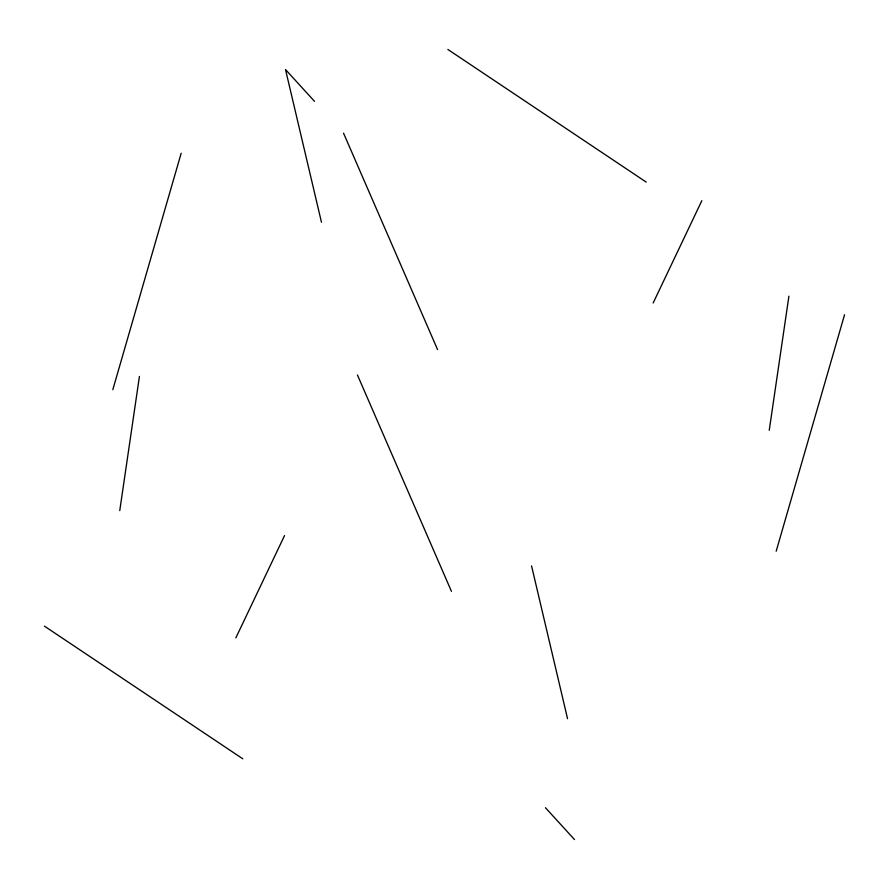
<?xml version="1.0" encoding="UTF-8"?>
<svg xmlns="http://www.w3.org/2000/svg" width="889" height="889" viewBox="0 0 889 889"><rect width="100%" height="100%" fill="white"/><g stroke="black" fill="none" stroke-linecap="round" stroke-linejoin="round"><path stroke-width="1.33" d="M119.759 510.597L139.429 376.447M769.241 430.309L788.91 296.17M112.814 389.693L181.167 153.241M776.186 551.202L844.55 314.75M235.841 637.902L284.536 535.589M653.159 302.993L701.843 200.681M447.867 49.451L646.214 182.101M44.45 626.145L242.786 758.806M314.517 101.346L285.502 69.52L321.462 222.239M545.457 807.723L574.483 839.549M343.543 133.172L437.555 349.555M357.434 374.969L451.445 591.341M531.566 565.937L567.538 718.656"/></g></svg>
